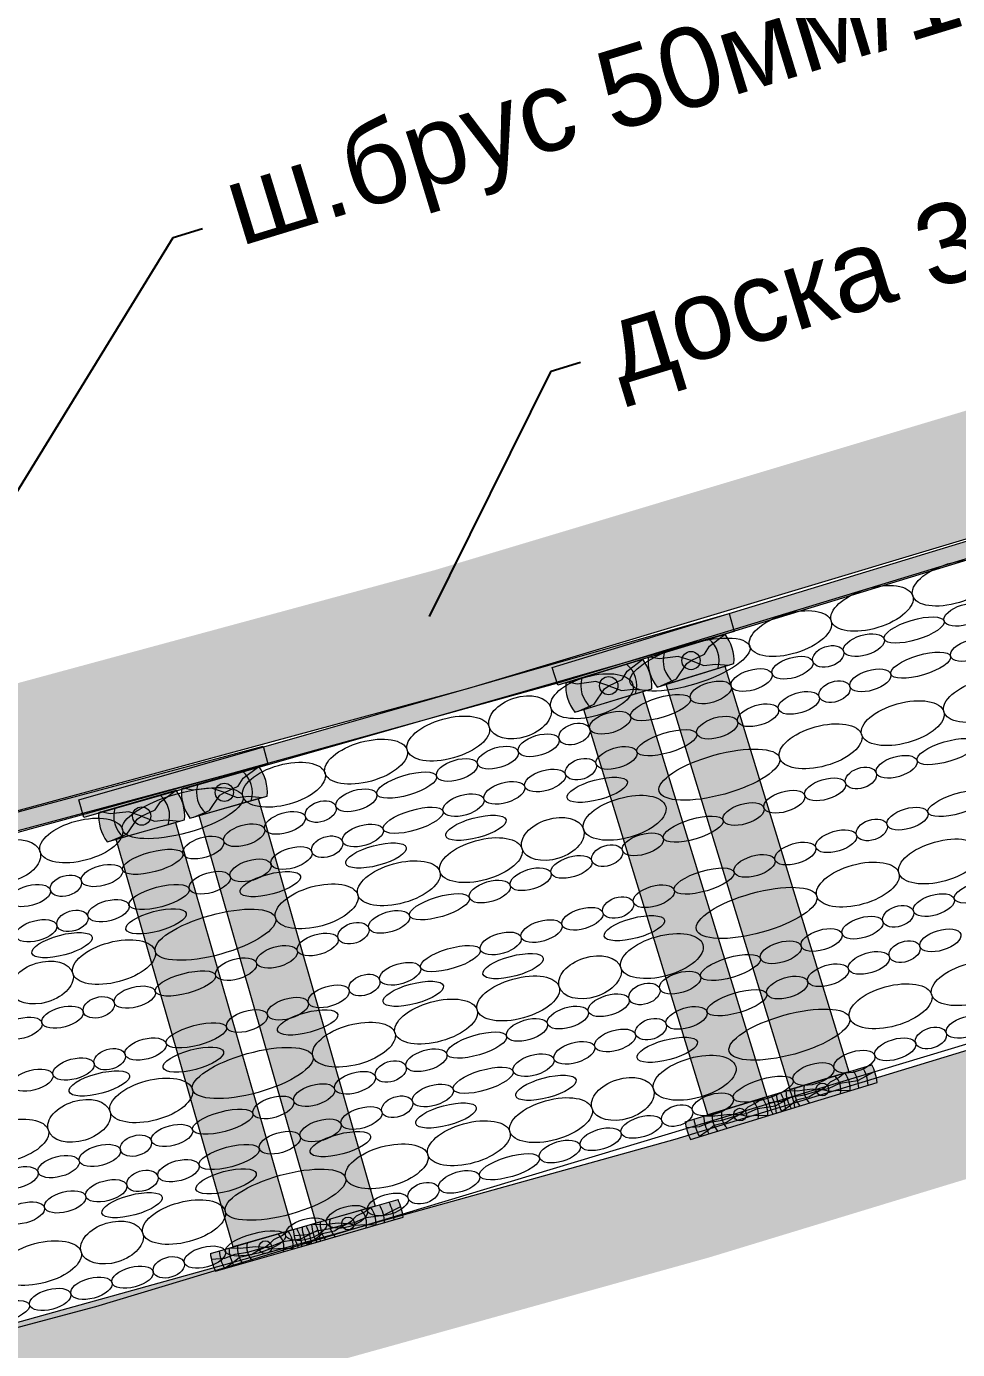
# Model space of a CAD drawing. Header units: inches. Extents: x 523 to 1492, y 69 to 539.
# Drawn here: x 938.22 to 953.37, y 215.58 to 237.12 of the extents above; entities that cross this region are included whole.
import ezdxf
from ezdxf import colors
from ezdxf.entities.mleader import LeaderData, LeaderLine
from ezdxf.math import Vec2, Vec3

# ---------------------------------------------------------------- set-up
doc = ezdxf.new("R2010")
doc.units = ezdxf.units.IN
doc.header["$MEASUREMENT"] = 0
doc.styles.get("Standard").update_dxf_attribs({"font": 'arial.ttf'})
doc.dimstyles.new('ISO-25', dxfattribs={"dimtxt": 2.5, "dimasz": 2.5, "dimexe": 1.25, "dimexo": 0, "dimtad": 1, "dimdec": 0, "dimtxsty": 'Standard', "dimcen": 2.5, "dimadec": 0, "dimazin": 0, "dimtfac": 1, "dimtdec": 0, "dimtmove": 0, "dimatfit": 3, "dimfxl": 0, "dimarcsym": 0})

# ---------------------------------------------------------------- blocks, each defined once
blk = doc.blocks.new('Бут.дорожка разрез')
at = {"color": 7, "linetype": 'ByBlock', "lineweight": 15}
blk.add_lwpolyline([(1853.980507434531, -3906.93155371494), (1885.311656270493, -3898.572804385483), (2014.621790378389, -3859.550960209976), (2010.119266125663, -3844.823866968155), (1900.370834796662, -3878.267813962703), (1884.952663200383, -3882.542228264589), (1854.54490055399, -3890.87347855489), (1849.987255320979, -3892.094695914794), (1853.980507434531, -3906.93155371494)], dxfattribs=at)
for centre, major_axis, ratio in [((1913.209421384635, -3875.027086078236), (-1.326943572163364, -0.4064438827025278), 0.4719704234843745), ((1910.557818803681, -3875.847179336499), (-1.326943572163364, -0.4064438827025278), 0.4719704234843745), ((1907.906216222731, -3876.667272594762), (-1.326943572163364, -0.4064438827025278), 0.4719704234843745), ((1913.567747533915, -3876.057309574446), (-0.6647423998710719, -0.1990264057522062), 0.4719704234843745), ((1911.930671337946, -3876.550714251514), (-0.9732343556662862, -0.291390072004424), 0.3223671155344494), ((1910.293732038215, -3877.044573615082), (-0.6647423998710719, -0.1990264057522062), 0.4719704234843745), ((1904.638363332287, -3877.674746700367), (-1.942748157346978, -0.595065322105554), 0.3223671155344493), ((1909.13241862596, -3877.411388610855), (0.4969344116975832, 0.1678904975369054), 0.6253139419559068), ((1913.777340863955, -3877.202671959439), (-0.6647423998710719, -0.1990264057522062), 0.4719704234843745), ((1907.970966630316, -3877.778967220734), (-0.6647423998710719, -0.1990264057522062), 0.4719704234843745), ((1912.140264667986, -3877.696076636506), (-0.9732343556662865, -0.291390072004424), 0.3223671155344494), ((1901.446424846332, -3878.705221020809), (-1.336916915161911, -0.372329203052803), 0.4719704234843745), ((1906.64260132913, -3878.180629923132), (-0.6647423998710719, -0.1990264057522062), 0.4719704234843745), ((1910.503325368255, -3878.189936000075), (-0.6647423998710719, -0.1990264057522062), 0.4719704234843745), ((1914.229759851628, -3878.831587618025), (-1.336916915161911, -0.372329203052803), 0.4719704234843745), ((1905.314236027946, -3878.58229262553), (-0.6647423998710719, -0.1990264057522062), 0.4719704234843745), ((1909.342011956001, -3878.556750995847), (0.4969344116975832, 0.1678904975369054), 0.6253139419559068), ((1899.110076521146, -3879.3939044269), (1.000162005546136, 0.3165439581346973), 0.6253139419559068), ((1903.677159831977, -3879.075697302598), (-0.9732343556662862, -0.291390072004424), 0.3223671155344494), ((1908.180559960356, -3878.924329605727), (-0.6647423998710719, -0.1990264057522062), 0.4719704234843745), ((1911.55802531168, -3879.58350765873), (-1.336916915161911, -0.372329203052803), 0.4719704234843745), ((1896.773421616217, -3880.084109429618), (-1.336916915161911, -0.372329203052803), 0.4719704234843745), ((1902.040220532246, -3879.569556666166), (-0.6647423998710719, -0.1990264057522062), 0.4719704234843745), ((1906.852194659171, -3879.325992308124), (-0.6647423998710719, -0.1990264057522062), 0.4719704234843745), ((1900.878907119991, -3879.936371661939), (0.4969344116975832, 0.1678904975369054), 0.6253139419559068), ((1905.523829357987, -3879.727655010523), (-0.6647423998710719, -0.1990264057522062), 0.4719704234843745), ((1908.886290771734, -3880.335427699435), (-1.336916915161911, -0.372329203052803), 0.4719704234843745), ((1894.101687076268, -3880.836029470323), (-1.336916915161911, -0.372329203052803), 0.4719704234843745), ((1899.717455124347, -3880.303950271817), (-0.6647423998710719, -0.1990264057522062), 0.4719704234843745), ((1903.886753162017, -3880.22105968759), (-0.9732343556662865, -0.291390072004424), 0.3223671155344494), ((1912.996162343978, -3880.509527292692), (-0.9732343556662862, -0.291390072004424), 0.3223671155344494), ((1898.389089823161, -3880.705612974216), (-0.6647423998710719, -0.1990264057522062), 0.4719704234843745), ((1902.249813862286, -3880.714919051158), (-0.6647423998710719, -0.1990264057522062), 0.4719704234843745), ((1905.593709434946, -3881.258885726461), (-1.957349903901601, -0.5451187890213068), 0.3223671155344493), ((1911.359223044248, -3881.00338665626), (-0.6647423998710719, -0.1990264057522062), 0.4719704234843745), ((1891.429952536323, -3881.587949511028), (-1.336916915161911, -0.372329203052803), 0.4719704234843745), ((1897.060724521978, -3881.107275676614), (-0.6647423998710719, -0.1990264057522062), 0.4719704234843745), ((1901.088500450032, -3881.081734046931), (0.4969344116975832, 0.1678904975369054), 0.6253139419559068), ((1910.197909631993, -3881.370201652033), (0.4969344116975832, 0.1678904975369054), 0.6253139419559068), ((1895.423648326008, -3881.600680353682), (-0.9732343556662862, -0.291390072004424), 0.3223671155344494), ((1898.598683153202, -3881.850975359208), (-0.6647423998710719, -0.1990264057522062), 0.4719704234843745), ((1899.927048454388, -3881.44931265681), (-0.6647423998710719, -0.1990264057522062), 0.4719704234843745), ((1901.619516333134, -3881.753809554608), (-0.9813022070763383, -0.2629434606508085), 0.3223671155344493), ((1909.036457636349, -3881.737780261912), (-0.6647423998710719, -0.1990264057522062), 0.4719704234843745), ((1888.137371199535, -3882.511407538055), (-1.957349903901601, -0.5451187890213068), 0.3223671155344493), ((1893.786709026277, -3882.09453971725), (-0.6647423998710719, -0.1990264057522062), 0.4719704234843745), ((1897.270317852018, -3882.252638061606), (-0.6647423998710719, -0.1990264057522062), 0.4719704234843745), ((1902.511915852365, -3882.664034061987), (-1.336916915161911, -0.372329203052803), 0.4719704234843745), ((1907.708092335163, -3882.13944296431), (-0.6647423998710719, -0.1990264057522062), 0.4719704234843745), ((1913.351969906817, -3882.198146080909), (-0.9732343556662865, -0.291390072004424), 0.3223671155344494), ((1892.625395614023, -3882.461354713022), (0.4969344116975832, 0.1678904975369054), 0.6253139419559068), ((1895.633241656049, -3882.746042738674), (-0.9732343556662865, -0.291390072004424), 0.3223671155344494), ((1906.379727033979, -3882.541105666708), (-0.6647423998710719, -0.1990264057522062), 0.4719704234843745), ((1911.715030607086, -3882.692005444478), (-0.6647423998710719, -0.1990264057522062), 0.4719704234843745), ((1884.836134555893, -3883.403431075093), (-1.340505871649227, -0.3591933762834755), 0.4719704234843745), ((1891.463943618378, -3882.828933322902), (-0.6647423998710719, -0.1990264057522062), 0.4719704234843745), ((1897.673732570632, -3882.990485642311), (-0.9813022070763383, -0.2629434606508085), 0.3223671155344493), ((1900.175567527179, -3883.352717468078), (1.000162005546136, 0.3165439581346973), 0.6253139419559068), ((1904.74265083801, -3883.034510343776), (-0.9732343556662862, -0.291390072004424), 0.3223671155344494), ((1910.553717194831, -3883.05882044025), (0.4969344116975832, 0.1678904975369054), 0.6253139419559068), ((1890.135578317193, -3883.230596025299), (-0.6647423998710719, -0.1990264057522062), 0.4719704234843745), ((1893.996302356318, -3883.239902102242), (-0.6647423998710719, -0.1990264057522062), 0.4719704234843745), ((1903.105711538279, -3883.528369707344), (-0.6647423998710719, -0.1990264057522062), 0.4719704234843745), ((1909.392265199187, -3883.426399050129), (-0.6647423998710719, -0.1990264057522062), 0.4719704234843745), ((1882.493141301202, -3884.069156948779), (1.003219805281145, 0.3067150747213342), 0.6253139419559068), ((1888.807213016009, -3883.632258727697), (-0.6647423998710719, -0.1990264057522062), 0.4719704234843745), ((1891.673536948419, -3883.974295707894), (-0.6647423998710719, -0.1990264057522062), 0.4719704234843745), ((1892.834988944063, -3883.606717098015), (0.4969344116975832, 0.1678904975369054), 0.6253139419559068), ((1894.424264883817, -3883.892224838119), (-0.9813022070763383, -0.2629434606508085), 0.3223671155344493), ((1897.838912622249, -3884.042922470796), (-1.336916915161911, -0.372329203052803), 0.4719704234843745), ((1901.944398126024, -3883.895184703117), (0.4969344116975832, 0.1678904975369054), 0.6253139419559068), ((1908.063899898001, -3883.828061752527), (-0.6647423998710719, -0.1990264057522062), 0.4719704234843745), ((1912.76973055051, -3884.085577103132), (-1.336916915161911, -0.372329203052803), 0.4719704234843745), ((1887.161981624231, -3884.09724173594), (-0.9813022070763383, -0.2629434606508085), 0.3223671155344493), ((1890.345171647233, -3884.375958410292), (-0.6647423998710719, -0.1990264057522062), 0.4719704234843745), ((1895.167178082301, -3884.794842511501), (-1.336916915161911, -0.372329203052803), 0.4719704234843745), ((1900.78294613038, -3884.262763312996), (-0.6647423998710719, -0.1990264057522062), 0.4719704234843745), ((1906.735534596817, -3884.229724454925), (-0.6647423998710719, -0.1990264057522062), 0.4719704234843745), ((1910.097996010565, -3884.837497143837), (-1.336916915161911, -0.372329203052803), 0.4719704234843745), ((1885.511363302411, -3884.543253504459), (-0.6702529358246134, -0.1795966881417378), 0.4719704234843745), ((1889.016806346049, -3884.77762111269), (-0.6647423998710719, -0.1990264057522062), 0.4719704234843745), ((1890.986858733884, -3884.823373335392), (-0.9813022070763383, -0.2629434606508085), 0.3223671155344493), ((1899.454580829194, -3884.664426015394), (-0.6647423998710719, -0.1990264057522062), 0.4719704234843745), ((1905.098458400848, -3884.723129131993), (-0.9732343556662865, -0.291390072004424), 0.3223671155344494), ((1883.164241638256, -3885.194996857651), (-0.6702529358246134, -0.1795966881417378), 0.4719704234843745), ((1884.339866675065, -3884.876116441302), (0.5016099026405723, 0.1533575373606671), 0.6253139419559068), ((1887.371574954272, -3885.242604120933), (-0.9813022070763383, -0.2629434606508085), 0.3223671155344493), ((1892.495443542356, -3885.546762552206), (-1.336916915161911, -0.372329203052803), 0.4719704234843745), ((1898.12621552801, -3885.066088717792), (-0.6647423998710719, -0.1990264057522062), 0.4719704234843745), ((1903.461519101117, -3885.216988495561), (-0.6647423998710719, -0.1990264057522062), 0.4719704234843745), ((1906.805414673777, -3885.760955170864), (-1.957349903901601, -0.5451187890213068), 0.3223671155344493), ((1914.207867582809, -3885.011596737095), (-0.9732343556662862, -0.291390072004424), 0.3223671155344494), ((1885.720956632451, -3885.688615889452), (-0.6702529358246134, -0.1795966881417378), 0.4719704234843745), ((1896.489139332041, -3885.55949339486), (-0.9732343556662862, -0.291390072004424), 0.3223671155344494), ((1902.300205688862, -3885.583803491334), (0.4969344116975832, 0.1678904975369054), 0.6253139419559068), ((1912.570928283078, -3885.505456100663), (-0.6647423998710719, -0.1990264057522062), 0.4719704234843745), ((1884.549460005106, -3886.021478826295), (0.5016099026405723, 0.1533575373606671), 0.6253139419559068), ((1887.273187662982, -3886.034284224756), (-0.9813022070763383, -0.2629434606508085), 0.3223671155344493), ((1889.202862205567, -3886.470220579233), (-1.957349903901601, -0.5451187890213068), 0.3223671155344493), ((1894.85220003231, -3886.053352758428), (-0.6647423998710719, -0.1990264057522062), 0.4719704234843745), ((1901.138753693218, -3885.951382101213), (-0.6647423998710719, -0.1990264057522062), 0.4719704234843745), ((1911.409614870824, -3885.872271096436), (0.4969344116975832, 0.1678904975369054), 0.6253139419559068), ((1883.373834968296, -3886.340359242644), (-0.6702529358246134, -0.1795966881417378), 0.4719704234843745), ((1893.690886620055, -3886.4201677542), (0.4969344116975832, 0.1678904975369054), 0.6253139419559068), ((1899.810388392032, -3886.353044803611), (-0.6647423998710719, -0.1990264057522062), 0.4719704234843745), ((1902.831221571964, -3886.255878999011), (-0.9813022070763383, -0.2629434606508085), 0.3223671155344493), ((1910.248162875179, -3886.239849706315), (-0.6647423998710719, -0.1990264057522062), 0.4719704234843745), ((1884.214474326358, -3886.809559149659), (-0.9813022070763383, -0.2629434606508085), 0.3223671155344493), ((1885.901625561926, -3887.362244116271), (-1.340505871649227, -0.3591933762834755), 0.4719704234843745), ((1892.529434624411, -3886.78774636408), (-0.6647423998710719, -0.1990264057522062), 0.4719704234843745), ((1898.482023090849, -3886.754707506009), (-0.6647423998710719, -0.1990264057522062), 0.4719704234843745), ((1903.723621091195, -3887.16610350639), (-1.336916915161911, -0.372329203052803), 0.4719704234843745), ((1907.591432272809, -3887.043175111111), (-0.6647423998710719, -0.1990264057522062), 0.4719704234843745), ((1908.919797573993, -3886.641512408713), (-0.6647423998710719, -0.1990264057522062), 0.4719704234843745), ((1911.619849089111, -3887.020014690408), (0.4969344116975832, 0.1678904975369054), 0.6253139419559068), ((1912.781162501366, -3886.653199694635), (-0.6647423998710719, -0.1990264057522062), 0.4719704234843745), ((1891.201069323226, -3887.189409066477), (-0.6647423998710719, -0.1990264057522062), 0.4719704234843745), ((1896.844946894879, -3887.248112183077), (-0.9732343556662865, -0.291390072004424), 0.3223671155344494), ((1898.885437809463, -3887.492555086714), (-0.9813022070763383, -0.2629434606508085), 0.3223671155344493), ((1901.387272766009, -3887.85478691248), (1.000162005546136, 0.3165439581346973), 0.6253139419559068), ((1910.458397093467, -3887.387593300287), (-0.6647423998710719, -0.1990264057522062), 0.4719704234843745), ((1883.558632307235, -3888.027969989957), (1.003219805281145, 0.3067150747213342), 0.6253139419559068), ((1889.872704022041, -3887.591071768875), (-0.6647423998710719, -0.1990264057522062), 0.4719704234843745), ((1895.208007595148, -3887.741971546645), (-0.6647423998710719, -0.1990264057522062), 0.4719704234843745), ((1905.95435607684, -3887.536579788179), (-0.9732343556662862, -0.291390072004424), 0.3223671155344494), ((1909.130031792281, -3887.789256002684), (-0.6647423998710719, -0.1990264057522062), 0.4719704234843745), ((1913.83586244479, -3888.04677135329), (-1.336916915161911, -0.372329203052803), 0.4719704234843745), ((1888.227472630264, -3888.056054777118), (-0.9813022070763383, -0.2629434606508085), 0.3223671155344493), ((1894.046694182894, -3888.108786542417), (0.4969344116975832, 0.1678904975369054), 0.6253139419559068), ((1899.05061786108, -3888.544991915199), (-1.336916915161911, -0.372329203052803), 0.4719704234843745), ((1904.317416777109, -3888.030439151747), (-0.6647423998710719, -0.1990264057522062), 0.4719704234843745), ((1907.801666491097, -3888.190918705083), (-0.6647423998710719, -0.1990264057522062), 0.4719704234843745), ((1886.576854308443, -3888.502066545637), (-0.6702529358246134, -0.1795966881417378), 0.4719704234843745), ((1892.885242187249, -3888.476365152297), (-0.6647423998710719, -0.1990264057522062), 0.4719704234843745), ((1895.635970122647, -3888.394294282522), (-0.9813022070763383, -0.2629434606508085), 0.3223671155344493), ((1901.99465136921, -3888.764832757398), (-0.6647423998710719, -0.1990264057522062), 0.4719704234843745), ((1903.156103364855, -3888.39725414752), (0.4969344116975832, 0.1678904975369054), 0.6253139419559068), ((1906.164590295128, -3888.684323382151), (-0.9732343556662862, -0.291390072004424), 0.3223671155344494), ((1911.164127904845, -3888.798691393995), (-1.336916915161911, -0.372329203052803), 0.4719704234843745), ((1884.229732644289, -3889.153809898829), (-0.6702529358246134, -0.1795966881417378), 0.4719704234843745), ((1885.405357681098, -3888.83492948248), (0.5016099026405723, 0.1533575373606671), 0.6253139419559068), ((1891.556876886064, -3888.878027854695), (-0.6647423998710719, -0.1990264057522062), 0.4719704234843745), ((1896.378883321132, -3889.296911955903), (-1.336916915161911, -0.372329203052803), 0.4719704234843745), ((1900.666286068025, -3889.166495459797), (-0.6647423998710719, -0.1990264057522062), 0.4719704234843745), ((1904.527650995397, -3889.178182745718), (-0.6647423998710719, -0.1990264057522062), 0.4719704234843745), ((1882.890240741517, -3889.516644216804), (-0.6702529358246134, -0.1795966881417378), 0.4719704234843745), ((1890.22851158488, -3889.279690557093), (-0.6647423998710719, -0.1990264057522062), 0.4719704234843745), ((1892.198563972715, -3889.325442779795), (-0.9813022070763383, -0.2629434606508085), 0.3223671155344493), ((1899.337920766841, -3889.568158162195), (-0.6647423998710719, -0.1990264057522062), 0.4719704234843745), ((1903.366337583142, -3889.544997741491), (0.4969344116975832, 0.1678904975369054), 0.6253139419559068), ((1907.871546568057, -3889.722149421022), (-1.957349903901601, -0.5451187890213068), 0.3223671155344493), ((1913.637060177358, -3889.466650350821), (-0.6647423998710719, -0.1990264057522062), 0.4719704234843745), ((1888.583280193102, -3889.744673565336), (-0.9813022070763383, -0.2629434606508085), 0.3223671155344493), ((1893.707148781186, -3890.048831996608), (-1.336916915161911, -0.372329203052803), 0.4719704234843745), ((1897.700844570871, -3890.061562839262), (-0.9732343556662862, -0.291390072004424), 0.3223671155344494), ((1902.204885587498, -3889.91257635137), (-0.6647423998710719, -0.1990264057522062), 0.4719704234843745), ((1912.475746765104, -3889.833465346593), (0.4969344116975832, 0.1678904975369054), 0.6253139419559068), ((1886.932661871282, -3890.190685333855), (-0.6702529358246134, -0.1795966881417378), 0.4719704234843745), ((1890.414567444398, -3890.972290023636), (-1.957349903901601, -0.5451187890213068), 0.3223671155344493), ((1900.876520286312, -3890.314239053769), (-0.6647423998710719, -0.1990264057522062), 0.4719704234843745), ((1903.897353466244, -3890.217073249169), (-0.9813022070763383, -0.2629434606508085), 0.3223671155344493), ((1911.314294769459, -3890.201043956472), (-0.6647423998710719, -0.1990264057522062), 0.4719704234843745), ((1884.585540207127, -3890.842428687047), (-0.6702529358246134, -0.1795966881417378), 0.4719704234843745), ((1885.761165243936, -3890.523548270698), (0.5016099026405723, 0.1533575373606671), 0.6253139419559068), ((1888.484892901813, -3890.536353669159), (-0.9813022070763383, -0.2629434606508085), 0.3223671155344493), ((1896.06390527114, -3890.555422202831), (-0.6647423998710719, -0.1990264057522062), 0.4719704234843745), ((1899.548154985129, -3890.715901756167), (-0.6647423998710719, -0.1990264057522062), 0.4719704234843745), ((1904.789752985475, -3891.127297756548), (-1.336916915161911, -0.372329203052803), 0.4719704234843745), ((1909.985929468274, -3890.60270665887), (-0.6647423998710719, -0.1990264057522062), 0.4719704234843745), ((1883.246048304355, -3891.205263005021), (-0.6702529358246134, -0.1795966881417378), 0.4719704234843745), ((1885.426179565188, -3891.311628594062), (-0.9813022070763383, -0.2629434606508085), 0.3223671155344493), ((1893.741139863242, -3891.289815808483), (-0.6647423998710719, -0.1990264057522062), 0.4719704234843745), ((1894.902591858886, -3890.922237198603), (0.4969344116975832, 0.1678904975369054), 0.6253139419559068), ((1897.911078789159, -3891.209306433234), (-0.9732343556662862, -0.291390072004424), 0.3223671155344494), ((1908.65756416709, -3891.004369361268), (-0.6647423998710719, -0.1990264057522062), 0.4719704234843745), ((1887.113330800757, -3891.864313560674), (-1.340505871649227, -0.3591933762834755), 0.4719704234843745), ((1892.412774562056, -3891.69147851088), (-0.6647423998710719, -0.1990264057522062), 0.4719704234843745), ((1896.274139489428, -3891.703165796803), (-0.6647423998710719, -0.1990264057522062), 0.4719704234843745), ((1899.951569703743, -3891.453749336872), (-0.9813022070763383, -0.2629434606508085), 0.3223671155344493), ((1902.453404660289, -3891.815981162638), (1.000162005546136, 0.3165439581346973), 0.6253139419559068), ((1907.02048797112, -3891.497774038336), (-0.9732343556662862, -0.291390072004424), 0.3223671155344494), ((1884.770337546066, -3892.530039434359), (1.003219805281145, 0.3067150747213342), 0.6253139419559068), ((1891.084409260872, -3892.093141213278), (-0.6647423998710719, -0.1990264057522062), 0.4719704234843745), ((1895.112826077174, -3892.069980792575), (0.4969344116975832, 0.1678904975369054), 0.6253139419559068), ((1900.11674975536, -3892.506186165356), (-1.336916915161911, -0.372329203052803), 0.4719704234843745), ((1905.383548671389, -3891.991633401904), (-0.6647423998710719, -0.1990264057522062), 0.4719704234843745), ((1889.439177869095, -3892.558124221521), (-0.9813022070763383, -0.2629434606508085), 0.3223671155344493), ((1893.951374081529, -3892.437559402455), (-0.6647423998710719, -0.1990264057522062), 0.4719704234843745), ((1896.702102016927, -3892.355488532679), (-0.9813022070763383, -0.2629434606508085), 0.3223671155344493), ((1904.222235259135, -3892.358448397677), (0.4969344116975832, 0.1678904975369054), 0.6253139419559068), ((1882.427022796399, -3893.197283823248), (-1.340505871649227, -0.3591933762834755), 0.4719704234843745), ((1887.788559547274, -3893.00413599004), (-0.6702529358246134, -0.1795966881417378), 0.4719704234843745), ((1892.623008780344, -3892.839222104852), (-0.6647423998710719, -0.1990264057522062), 0.4719704234843745), ((1897.445015215412, -3893.258106206061), (-1.336916915161911, -0.372329203052803), 0.4719704234843745), ((1903.060783263491, -3892.726027007556), (-0.6647423998710719, -0.1990264057522062), 0.4719704234843745), ((1886.617062919928, -3893.336998926883), (0.5016099026405723, 0.1533575373606671), 0.6253139419559068), ((1891.29464347916, -3893.24088480725), (-0.6647423998710719, -0.1990264057522062), 0.4719704234843745), ((1893.264695866995, -3893.286637029953), (-0.9813022070763383, -0.2629434606508085), 0.3223671155344493), ((1901.732417962305, -3893.127689709954), (-0.6647423998710719, -0.1990264057522062), 0.4719704234843745), ((1885.441437883119, -3893.655879343232), (-0.6702529358246134, -0.1795966881417378), 0.4719704234843745), ((1889.649412087382, -3893.705867815493), (-0.9813022070763383, -0.2629434606508085), 0.3223671155344493), ((1894.773280675466, -3894.010026246766), (-1.336916915161911, -0.372329203052803), 0.4719704234843745), ((1900.404052661121, -3893.529352412352), (-0.6647423998710719, -0.1990264057522062), 0.4719704234843745), ((1884.101945980347, -3894.018713661207), (-0.6702529358246134, -0.1795966881417378), 0.4719704234843745), ((1887.998793765562, -3894.151879584012), (-0.6702529358246134, -0.1795966881417378), 0.4719704234843745), ((1898.766976465151, -3894.02275708942), (-0.9732343556662862, -0.291390072004424), 0.3223671155344494), ((1882.762454077577, -3894.381547979182), (-0.6702529358246134, -0.1795966881417378), 0.4719704234843745), ((1886.827297138216, -3894.484742520855), (0.5016099026405723, 0.1533575373606671), 0.6253139419559068), ((1889.551024796093, -3894.497547919316), (-0.9813022070763383, -0.2629434606508085), 0.3223671155344493), ((1891.480699338678, -3894.933484273793), (-1.957349903901601, -0.5451187890213068), 0.3223671155344493), ((1897.13003716542, -3894.516616452988), (-0.6647423998710719, -0.1990264057522062), 0.4719704234843745), ((1884.312180198635, -3895.166457255179), (-0.6702529358246134, -0.1795966881417378), 0.4719704234843745), ((1885.651672101407, -3894.803622937204), (-0.6702529358246134, -0.1795966881417378), 0.4719704234843745), ((1895.968723753166, -3894.88343144876), (0.4969344116975832, 0.1678904975369054), 0.6253139419559068), ((1882.972688295865, -3895.529291573153), (-0.6702529358246134, -0.1795966881417378), 0.4719704234843745), ((1886.492311459468, -3895.272822844219), (-0.9813022070763383, -0.2629434606508085), 0.3223671155344493), ((1888.179462695037, -3895.825507810831), (-1.340505871649227, -0.3591933762834755), 0.4719704234843745), ((1893.478906456336, -3895.652672761038), (-0.6647423998710719, -0.1990264057522062), 0.4719704234843745), ((1894.807271757522, -3895.25101005864), (-0.6647423998710719, -0.1990264057522062), 0.4719704234843745), ((1892.150541155152, -3896.054335463436), (-0.6647423998710719, -0.1990264057522062), 0.4719704234843745), ((1885.836469440346, -3896.491233684517), (1.003219805281145, 0.3067150747213342), 0.6253139419559068), ((1890.505309763375, -3896.519318471679), (-0.9813022070763383, -0.2629434606508085), 0.3223671155344493), ((1883.493154690679, -3897.158478073405), (-1.340505871649227, -0.3591933762834755), 0.4719704234843745), ((1887.683194814208, -3897.298193177041), (0.5016099026405723, 0.1533575373606671), 0.6253139419559068), ((1888.854691441554, -3896.965330240198), (-0.6702529358246134, -0.1795966881417378), 0.4719704234843745), ((1886.507569777399, -3897.61707359339), (-0.6702529358246134, -0.1795966881417378), 0.4719704234843745), ((1885.168077874627, -3897.979907911364), (-0.6702529358246134, -0.1795966881417378), 0.4719704234843745), ((1883.828585971857, -3898.342742229339), (-0.6702529358246134, -0.1795966881417378), 0.4719704234843745), ((1882.177844044126, -3898.788295519971), (-0.9813022070763383, -0.2629434606508085), 0.3223671155344493)]:
    blk.add_ellipse(centre, major_axis=major_axis, ratio=ratio, dxfattribs=at)
blk = doc.blocks.new('Доска S - 180')
at = {"linetype": 'ByBlock', "lineweight": 15}
h = blk.add_hatch(color=254, dxfattribs=at)
edge = h.paths.add_edge_path()
edge.add_line((1818.906264253147, -3796.897117512131), (1820.681088188076, -3796.897117512132))
edge.add_arc((1819.793676220611, -3797.047117512132), 0.9, -9.59406822683792, 9.59406822689499, ccw=False)
edge.add_line((1820.681088188076, -3797.197117512132), (1818.906264253146, -3797.197117512133))
edge.add_arc((1819.793676220611, -3797.047117512132), 0.9, 170.405931773074, 189.594068226895, ccw=False)
at = {"color": 7, "linetype": 'ByBlock', "lineweight": 15}
for p, q in [((1818.906264253147, -3796.897117512131), (1820.681088188076, -3796.897117512132)), ((1818.906264253146, -3797.197117512133), (1820.681088188076, -3797.197117512132))]:
    blk.add_line(p, q, dxfattribs=at)
for points in [[(1818.895391583456, -3796.991577340625), (1819.110420832621, -3797.038344401648), (1819.291995432552, -3797.021270287953), (1819.491748322557, -3797.047117512132), (1819.793676220611, -3797.047117512132), (1819.896515360469, -3797.060005460396), (1820.095348689191, -3797.03470069594), (1820.386083974289, -3797.077703048796), (1820.693125247204, -3797.015630235947)], [(1820.22297748386, -3796.897117512132), (1820.115806117425, -3796.93990079624), (1819.952371843767, -3796.969694910678), (1819.855180815874, -3797.024854140138), (1819.793676220611, -3797.047117512132), (1819.661462691744, -3797.072417742576), (1819.545510240216, -3797.10330305977), (1819.341106346245, -3797.091615640666), (1819.2064981687, -3797.151840186236), (1819.057674814675, -3797.197117512133)], [(1819.238409722591, -3796.897117512132), (1819.398353000757, -3796.949261604186), (1819.640602387386, -3796.990663120481), (1819.793676220611, -3797.047117512132), (1819.909109200235, -3797.10866279095), (1820.050462391973, -3797.135140504859), (1820.223856472501, -3797.194577762746)]]:
    blk.add_lwpolyline(points, dxfattribs=at)
blk.add_circle((1819.793676220611, -3797.047117512132), 0.1036435617729694, dxfattribs=at)
for radius, start, end in [(0.9, 170.405931773074, 189.594068226895), (0.7511311932945741, 168.4806536054473, 191.5193463945187), (0.5931967815742161, 165.3527575098442, 194.6472424900172), (0.4547522123386898, 160.7403309426705, 199.2596690572755), (0.3019278980541095, 150.2109999533243, 209.7890000463653), (0.3019278980541095, 330.2109999536347, 29.7890000466543), (0.4547522123386898, 340.7403309427245, 19.25966905732954), (0.5931967815742161, 345.3527575099827, 14.64724249010779), (0.7511311932945741, 348.4806536055527, 11.51934639451869), (0.9, 350.405931773162, 9.594068226895022)]:
    blk.add_arc((1819.793676220611, -3797.047117512132), radius, start, end, dxfattribs=at)
blk = doc.blocks.new('Ш.Брус S 140 - 50')
at = {"linetype": 'ByBlock', "lineweight": 15}
h = blk.add_hatch(color=254, dxfattribs=at)
edge = h.paths.add_edge_path()
edge.add_line((1819.234694338101, -3795.656766448514), (1820.542364021163, -3795.656766448514))
edge.add_arc((1819.888529179632, -3795.906766448514), 0.7000000000000455, -20.92483242755611, 20.92483242768043, ccw=False)
edge.add_line((1820.542364021163, -3796.156766448514), (1819.2346943381, -3796.156766448514))
edge.add_arc((1819.888529179632, -3795.906766448514), 0.7000000000000455, 159.0751675723196, 200.9248324275561, ccw=False)
at = {"color": 7, "linetype": 'ByBlock', "lineweight": 15}
for p, q in [((1819.234694338101, -3795.656766448514), (1820.542364021163, -3795.656766448514)), ((1819.2346943381, -3796.156766448514), (1820.542364021163, -3796.156766448514))]:
    blk.add_line(p, q, dxfattribs=at)
for points in [[(1819.888529179632, -3795.906766448514), (1819.706181701491, -3795.781310922064), (1819.407733712575, -3795.731650498645), (1819.264197916032, -3795.656766448514)], [(1819.29758530877, -3796.156766448514), (1819.576522273797, -3796.122611328863), (1819.806773853228, -3795.933517620022), (1819.888529179632, -3795.906766448514), (1820.129792261893, -3795.872869992194), (1820.245437463473, -3795.770575792302), (1820.542532972414, -3795.657208761744)], [(1819.888529179631, -3795.906766448515), (1820.064897876629, -3796.043420048778), (1820.253897927222, -3796.076831950224), (1820.459015150121, -3796.156766448514)]]:
    blk.add_lwpolyline(points, dxfattribs=at)
blk.add_circle((1819.888529179632, -3795.906766448514), 0.1484655464221305, dxfattribs=at)
for radius, start, end in [(0.7000000000000455, 159.0751675723196, 200.9248324275561), (0.4547522123386898, 146.6501407176008, 213.3498592821926), (0.4547522123386898, 326.6501407178075, 33.34985928239917), (0.7000000000000455, 339.0751675724439, 20.92483242768036)]:
    blk.add_arc((1819.888529179632, -3795.906766448514), radius, start, end, dxfattribs=at)
blk = doc.blocks.new('Стойка 100 - 690')
at = {"linetype": 'ByBlock', "lineweight": 15}
blk.add_hatch(color=252, dxfattribs=at).paths.add_polyline_path([(1818.197098135963, -3816.387282798014), (1819.197098135963, -3816.387282798015), (1819.197098135964, -3823.287282798009), (1818.197098135964, -3823.287282798009)])
at = {"color": 7, "linetype": 'ByBlock', "lineweight": 15}
blk.add_lwpolyline([(1818.197098135963, -3816.387282798014), (1819.197098135963, -3816.387282798015), (1819.197098135964, -3823.287282798009), (1818.197098135964, -3823.287282798009), (1818.197098135963, -3816.387282798014)], dxfattribs=at)
blk = doc.blocks.new('Рамка в S')
at = {"color": 7, "linetype": 'ByBlock', "lineweight": 15}
for name, p, rotation in [('Ш.Брус S 140 - 50', (-1034.522521985616, -718.6413355768841), 17.00000000000315), ('Ш.Брус S 140 - 50', (-1035.861348643965, -719.050655963496), 17.00000000000316), ('Стойка 100 - 690', (-1039.297981364669, -698.9464558509685), 17.00000000000322), ('Стойка 100 - 690', (-1040.636808023018, -699.3557762375804), 17.00000000000322), ('Доска S - 180', (-1032.630906589751, -724.5041048284712), 17.00000000000315), ('Доска S - 180', (-1033.9697332481, -724.9134252150831), 17.00000000000316)]:
    blk.add_blockref(name, p, dxfattribs=dict(at, rotation=rotation))
blk = doc.blocks.new('Доска 30 - 1.1м')
at = {"linetype": 'ByBlock', "lineweight": 15}
blk.add_hatch(color=7, dxfattribs=at).paths.add_polyline_path([(1811.969493174711, -3809.514225970783), (1811.969493174711, -3809.214225970783), (1822.969493174711, -3809.214225970783), (1822.969493174711, -3809.514225970783)])
at = {"color": 7, "linetype": 'ByBlock', "lineweight": 15}
blk.add_lwpolyline([(1811.969493174711, -3809.514225970783), (1811.969493174711, -3809.214225970783), (1822.969493174711, -3809.214225970783), (1822.969493174711, -3809.514225970783), (1811.969493174711, -3809.514225970783)], dxfattribs=at)
blk = doc.blocks.new('*D122')
at = {"color": 0, "linetype": 'ByBlock', "lineweight": -2}
for p, q in [((1003.97128941192, 236.114269237134), (1006.439918497149, 227.8518013592758)), ((927.2971648773761, 205.5104265940099), (1004.35741140767, 228.5341973017235)), ((923.4617086430333, 212.0599194152933), (925.930337728263, 203.7974515374351))]:
    blk.add_line(p, q, dxfattribs=at)
at = {"color": 0, "linetype": 'ByBlock'}
for points in [[(1004.271529814826, 228.8216418216061), (1004.443293000514, 228.2467527818408), (1006.082078526966, 229.049486858787)], [(927.2112832845321, 205.7978711138925), (927.3830464702199, 205.2229820741272), (925.57249775808, 204.9951370369463)]]:
    blk.add_solid(points, dxfattribs=at)
at = {"layer": 'Defpoints', "color": 0, "linetype": 'ByBlock'}
for p in [(1003.97128941192, 236.114269237134), (1006.082078526966, 229.049486858787), (923.4617086430333, 212.0599194152933)]:
    blk.add_point(p, dxfattribs=at)
at = {"color": 0, "linetype": 'ByBlock', "lineweight": 15, "insert": (965.3852752287399, 218.5017231415466), "char_height": 1.8, "attachment_point": 5, "rotation": 16.63489571946758}
blk.add_mtext('8000', dxfattribs=at)

msp = doc.modelspace()

# ---------------------------------------------------------------- hatches: boundary and pattern name
h = msp.add_hatch()
h.set_pattern_fill('ANSI38', color=256, scale=5, style=0)
h.set_pattern_definition([(45, (0, 0), (-0.4419417382415922, 0.4419417382415922), []), (135, (0, 0), (-1.325825214724776, 0.4419417382415923), [1.5625, -0.9375])])
h.paths.add_polyline_path([(1072.523597287134, 256.7591218576554), (948.7675056295125, 218.9996734618421), (931.022579800974, 214.0588982420077), (913.6942247562154, 209.4540797822583), (912.6652916228086, 207.8855167846941), (911.8061354862325, 205.1425732925254), (912.2343025495688, 196.0753797545793), (911.2254463834323, 195.8860913642212), (910.6858234282064, 194.1251287634394), (910.3926775777107, 194.0851291849946), (909.5743005038853, 195.5706591625126), (878.0751617892712, 195.5706597187606), (877.9137595179607, 193.7253568338139), (876.8969848588822, 191.7974725887489), (876.6056980801527, 191.8231858281779), (876.1672394350542, 193.1950910061896), (874.5608751478126, 192.9118456415063), (876.3418081524062, 213.2733303192372), (896.1662547791793, 219.3342718960193), (897.2906417733329, 218.7071299214749), (898.8663341782176, 218.9849670057674), (909.1660023027455, 219.6663861001471), (910.6829694470171, 219.6663861001452), (913.7570016632656, 217.7265992376761), (927.3196885933498, 221.4285572709414), (931.4470252576539, 222.5551207018498), (945.4159840289835, 226.3442579590037), (960.4023033705744, 230.8457199692675), (1003.648164278902, 244.0673064949697), (1003.223071782082, 244.9376051388845), (1003.132379120009, 246.8167643141537), (1002.140171635957, 249.2821401497404), (1002.044763048534, 251.9426315961518), (1043.165867554943, 264.5146148992344), (1043.953847968063, 261.2950049155243), (1045.694461514158, 259.0540096274653), (1045.500565617261, 256.8781616287361), (1063.670355980555, 262.4332240184817), (1063.83616332876, 264.0622346676628), (1065.184011260782, 265.1355142259945), (1065.849063586953, 267.4432681444814), (1068.520212996396, 269.8438241915259)], flags=16)
h.paths.add_polyline_path([(1073.108866626222, 254.8466724781014), (949.3276505380882, 217.0795583211551), (931.5476535216517, 212.1290181207414), (914.9470374222989, 207.7175882267865), (914.4905223290763, 207.0216511830569), (913.8298963710336, 204.9125355110297), (914.3141944121896, 194.4307237756275), (912.7832423450118, 194.1434762350574), (912.2343025495688, 192.3521097994852), (909.3031736017659, 191.9179344324339), (908.3926890940548, 193.5706591625126), (879.907864207561, 193.5706591625126), (878.955329926876, 191.4130130718187), (878.0457046610029, 189.6882924535162), (875.1053930748104, 189.9478474396418), (874.7940227154489, 190.9221026243958), (872.3413789664218, 190.4896353573823), (874.4669617303554, 214.7915157579651), (896.396345572483, 221.4960012240293), (897.6437485943294, 220.8002454048664), (898.6259646563592, 220.9734365974962), (909.0999152151687, 221.6663861001472), (911.2612399744938, 221.6663861001446), (914.0797295089968, 219.8878526995714), (926.7930508129072, 223.357974967608), (930.9219122487298, 224.4849545874472), (944.8664164828168, 228.2674584512545), (959.8222539557144, 232.759764579357), (1001.197964831498, 245.4095888611825), (1001.150976285393, 246.383195275727), (1000.154010346663, 248.8603946254148), (999.9909950580744, 253.4061152218451), (1044.102829904532, 266.8924565498371), (1046.52664907686, 262.6921204293185), (1047.616978243427, 259.6165974161577), (1061.815161315943, 263.9574176024046), (1061.93169693022, 265.102347297753), (1063.438936882246, 266.3025493321047), (1064.085964978233, 268.5477585662151), (1067.874910160152, 271.9528751936202)])

# ---------------------------------------------------------------- linework, layer by layer
at = {"color": 7, "linetype": 'ByBlock', "lineweight": 15}
for points in [[(913.7570016632656, 217.7265992376761), (927.3196885933498, 221.4285572709414), (931.4470252576539, 222.5551207018498), (945.4159840289835, 226.3442579590037), (960.4023033705744, 230.8457199692675), (1003.648164278902, 244.0673064949697), (1003.223071782082, 244.9376051388845), (1003.132379120009, 246.8167643141537), (1002.140171635957, 249.2821401497404), (1002.044763048534, 251.9426315961518), (1043.165867554943, 264.5146148992344), (1043.953847968063, 261.2950049155243), (1045.694461514158, 259.0540096274653), (1045.500565617261, 256.8781616287361), (1063.670355980555, 262.4332240184817), (1063.83616332876, 264.0622346676628), (1065.184011260782, 265.1355142259945), (1065.849063586953, 267.4432681444814)], [(1072.523597287134, 256.7591218576554), (948.7675056295125, 218.9996734618421), (931.022579800974, 214.0588982420077), (913.6942247562154, 209.4540797822583)]]:
    msp.add_lwpolyline(points, dxfattribs=at)

# ---------------------------------------------------------------- block references
at = {"color": 7, "linetype": 'ByBlock', "lineweight": 15, "xscale": 0.5, "yscale": 0.5, "zscale": 0.5}
msp.add_blockref('Бут.дорожка разрез', (-3.304850097787039, 2165.567210443193), dxfattribs=at)
at = {"color": 7, "linetype": 'ByBlock', "lineweight": 15}
for name, p, rotation in [('Доска 30 - 1.1м', (-1899.72652320386, 3339.680499552065), 17.00000000001022), ('Доска 30 - 1.1м', (-1852.663571387237, 3386.7312668107), 15.99999999999104), ('Доска 30 - 1.1м', (-1804.678293230323, 3433.001305449201), 14.99999999999445), ('Рамка в S', (-807.3341903776823, 4072.356697526223), 358.9999999999982)]:
    msp.add_blockref(name, p, dxfattribs=dict(at, rotation=rotation))
msp.add_blockref('Рамка в S', (-866.6296590326026, 4043.395336605533), dxfattribs=at)

# ---------------------------------------------------------------- dimensions: what is measured, and where the dimension line sits
dim = msp.add_aligned_dim(p1=(923.4617086430333, 212.0599194152933), p2=(1003.97128941192, 236.1142692371341), distance=-7.373369700591488, text='8000', dimstyle='ISO-25', override={"dimtxt": 1.8, "dimasz": 1.8, "dimlfac": 100, "dimrnd": 0.05, "dimtmove": 1, "dimfxl": 1.25}, dxfattribs=at)
dim.commit()
dim.dimension.update_dxf_attribs({"geometry": '*D122', "text_midpoint": (965.3852752287399, 218.5017231415466)})

# ---------------------------------------------------------------- leaders
ml = msp.add_multileader_mtext('Standard', dxfattribs=at)
ml.set_content('ш.брус 50мм/140мм, l-1,1м', color=7)
ml.set_leader_properties()
ml.build(insert=Vec2(0, 0))
ml.multileader.update_dxf_attribs({"dogleg_length": 0.5, "arrow_head_size": 1.8})
ctx = ml.context
ctx.base_point, ctx.char_height, ctx.arrow_head_size, ctx.landing_gap_size, ctx.plane_origin, ctx.plane_x_axis, ctx.plane_y_axis = Vec3(941.0876566859757, 233.8275876078798), 1.3, 1.8, 0.5, Vec3(941.1754138363467, 221.83803862175), Vec3(0.9563047559630354, 0.2923717047227368), Vec3(-0.2923717047227368, 0.9563047559630354)
notes = []
notes.append((ctx, [(0, (1, 1, 0), (940.6095043079943, 233.6814017555184), (0.9563047559630354, 0.2923717047227368), 0.5, [(0, [(933.7126972719361, 222.4465501936957)], 0, [])])]))
ctx.mtext.insert, ctx.mtext.text_direction, ctx.mtext.rotation, ctx.mtext.line_spacing_factor, ctx.mtext.flow_direction = Vec3(941.319895741646, 234.7781196944432), Vec3(0.9563047559630354, 0.2923717047227368), 0.296705972839036, 0.5, 5
ml = msp.add_multileader_mtext('Standard', dxfattribs=at)
ml.set_content('доска 30мм, l-1,1м', color=7)
ml.set_leader_properties()
ml.build(insert=Vec2(0, 0))
ml.multileader.update_dxf_attribs({"dogleg_length": 0.5, "arrow_head_size": 1.8})
ctx = ml.context
ctx.base_point, ctx.char_height, ctx.arrow_head_size, ctx.landing_gap_size, ctx.plane_origin, ctx.plane_x_axis, ctx.plane_y_axis = Vec3(947.2331420431893, 231.6486035782792), 1.3, 1.8, 0.5, Vec3(947.6066247999897, 222.3254233400826), Vec3(0.9563047559630354, 0.2923717047227368), Vec3(-0.2923717047227368, 0.9563047559630354)
notes.append((ctx, [(0, (1, 1, 0), (946.7549896652079, 231.5024177259179), (0.9563047559630354, 0.2923717047227368), 0.5, [(0, [(943.9816579072017, 225.8967803153423)], 0, [])])]))
ctx.mtext.insert, ctx.mtext.text_direction, ctx.mtext.rotation, ctx.mtext.flow_direction = Vec3(947.4895792117563, 232.5199872039125), Vec3(0.9563047559630354, 0.2923717047227368), 0.296705972839036, 5
for ctx, leaders in notes:
    for number, flags, end, landing, length, lines in leaders:
        leader = LeaderData()
        leader.index, (leader.has_last_leader_line, leader.has_dogleg_vector, leader.attachment_direction) = number, flags
        leader.last_leader_point, leader.dogleg_vector, leader.dogleg_length = Vec3(end), Vec3(landing), length
        for number, points, colour, breaks in lines:
            line = LeaderLine()
            line.index, line.vertices, line.color, line.breaks = number, Vec3.list(points), colors.encode_raw_color(colour), breaks
            leader.lines.append(line)
        ctx.leaders.append(leader)

doc.saveas('drawing.dxf')
